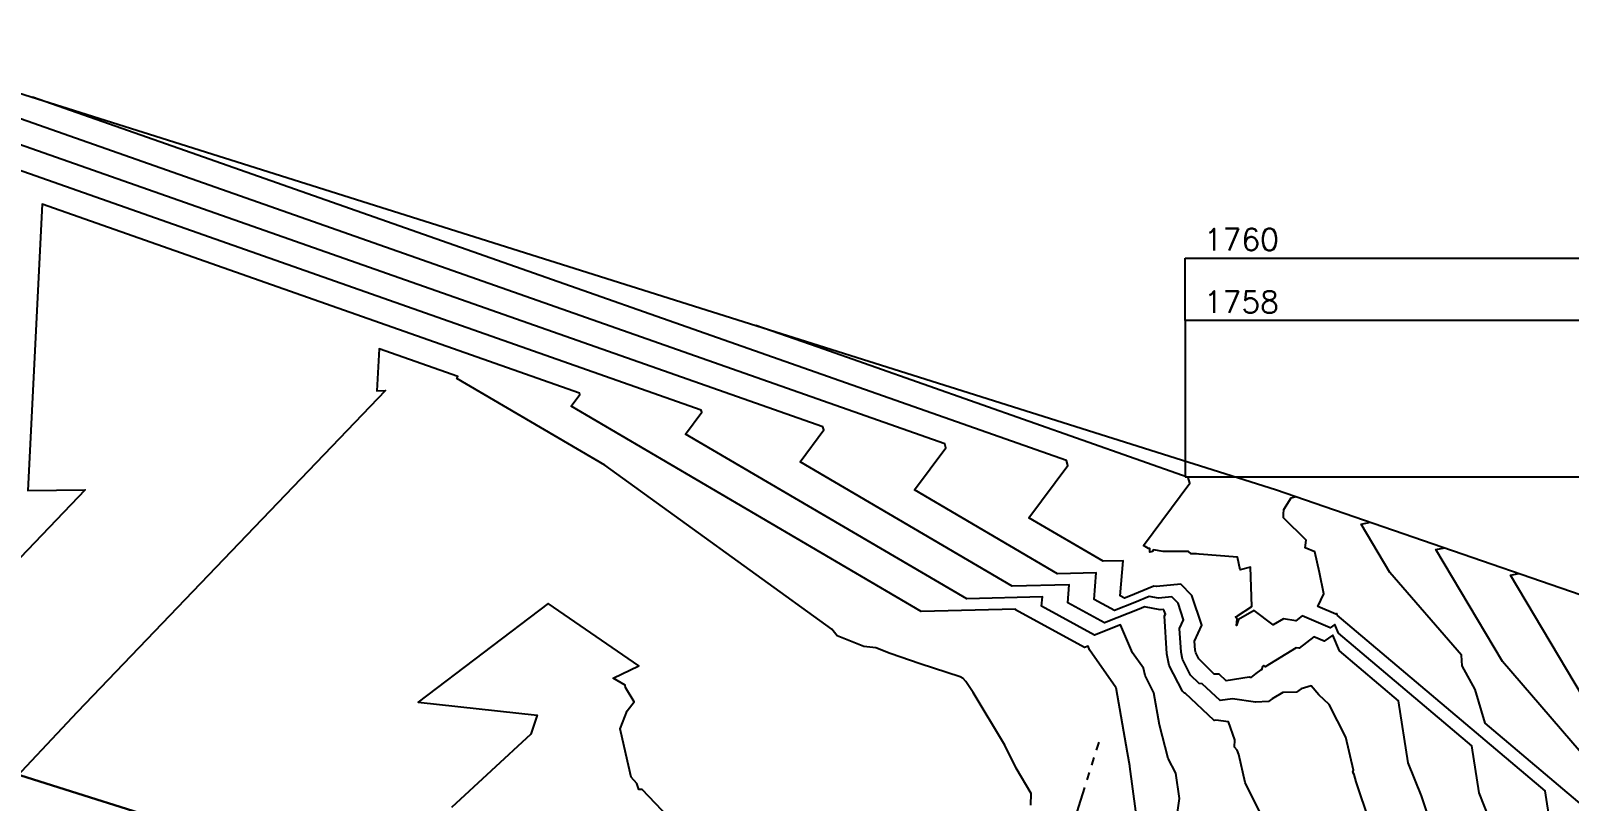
# Model space of a CAD drawing. Header units: metres. Extents: x 419533 to 423558, y 4805342 to 4807578.
# Drawn here: x 423247.59 to 423296.89, y 4807462.55 to 4807487.24 of the extents above; entities that cross this region are included whole.
import ezdxf

# ---------------------------------------------------------------- set-up
doc = ezdxf.new("R2010")
doc.units = ezdxf.units.M
doc.linetypes.add('PHANTOM', pattern=[2.5, 1.25, -0.25, 0.25, -0.25, 0.25, -0.25])
for name, color, linetype in [('C-ROAD-PROF-TEXT', 11, 'Continuous'), ('C-ROAD-PROF-TTLB', 5, 'Continuous'), ('C-TINN-BNDY', 110, 'Continuous'), ('C-TOPO-MAJR', 9, 'Continuous'), ('C-TOPO-MINR', 8, 'Continuous'), ('LS', 7, 'Continuous')]:
    doc.layers.add(name, color=color, linetype=linetype)
doc.styles.get("Standard").update_dxf_attribs({"font": 'simplex.shx'})

# ---------------------------------------------------------------- blocks, each defined once
blk = doc.blocks.new('Susp A +0 +0')
at = {"linetype": 'PHANTOM', "flags": 128}
for points in [[(0, -11.38231219537556), (0, 11.38231219444424)], [(-11.38231219508452, 0), (11.38231219508452, 0)]]:
    blk.add_lwpolyline(points, dxfattribs=at)
at = {"flags": 128}
blk.add_lwpolyline([(-3.399999999965075, -3.400000000372529), (-3.399999999965075, 3.399999999441206), (3.400000000023283, 3.399999999441206), (3.400000000023283, -3.400000000372529)], close=True, dxfattribs=at)
at = {"layer": 'LS', "insert": (-3.273187459330074, -0.3826382020488381), "char_height": 0.5157699281218149, "width": 9.13591657892082, "attachment_point": 1}
blk.add_mtext('Susp A\\PBase +0 Leg +0', dxfattribs=at)
blk = doc.blocks.new('tower_bases_layout_1')
at = {"color": 31, "lineweight": 30, "true_color": 0xffbd7a, "elevation": 1718.013}
blk.add_lwpolyline([(423449.834, 4807399.592), (423130.593, 4807500.114), (421950.92, 4806612.998), (421795.045, 4806430.988), (421305.015, 4806147.038), (421305.015, 4806147.038), (420630.083, 4805770.97), (419765.157, 4805549.54), (419617.356, 4805580.088)], dxfattribs=at)
at = {"rotation": 342.52192671}
blk.add_blockref('Susp A +0 +0', (423278.41, 4807453.58, 1759.16), dxfattribs=at)
blk = doc.blocks.new('leg_extensions_profiles_1')
at = {"layer": 'C-TINN-BNDY', "color": 110, "linetype": 'Continuous', "lineweight": -3, "flags": 128}
blk.add_lwpolyline([(423220.106, 4807493.809), (423287.479, 4807472.539), (423346.75, 4807452.112), (423354.485, 4807447.326), (423385.794, 4807433.173), (423392.335, 4807431.048), (423478.812, 4807419.661), (423490.286, 4807398.361), (423486.816, 4807381.936), (423448.832, 4807381.034), (423447.639, 4807381.11), (423434.405, 4807383.107), (423371.514, 4807410.312), (423322.65, 4807423.992), (423315.63, 4807426.111), (423282.366, 4807436.107), (423260.757, 4807442.208), (423234.184, 4807452.05), (423222.298, 4807455.787)], dxfattribs=at)
at = {"layer": 'C-TOPO-MAJR', "color": 9, "linetype": 'Continuous', "lineweight": -3, "flags": 128}
for points, elevation in [([(423286.9748195489, 4807462.201812031), (423286.5074026845, 4807463.14402349), (423286.3110436893, 4807464.042279126), (423286.2538085106, 4807464.183148935), (423286.1641223404, 4807464.282930851), (423286.1750823045, 4807464.509777778), (423285.9773059274, 4807465.087304016), (423285.5716621864, 4807465.146335126), (423285.5114394047, 4807465.137158044), (423284.5843923623, 4807466.006661034), (423284.5632292576, 4807466.00717249), (423284.4959907975, 4807466.073190184), (423284.0762088025, 4807466.901910951), (423284.0010862423, 4807467.26687269), (423283.9257773519, 4807468.487637979), (423283.95112247, 4807468.544138594), (423283.9163137713, 4807468.650766589), (423283.8767734169, 4807468.690575527), (423283.7896307288, 4807468.682441398), (423283.279775742, 4807468.774271894), (423283.1698790698, 4807468.728148837), (423282.0031970109, 4807468.260625), (423280.8270679835, 4807468.904551217), (423280.8719177473, 4807469.482159087), (423279.041346473, 4807469.434812759), (423272.2438825036, 4807473.419678406), (423273.0117405808, 4807474.447109307), (423272.9798792453, 4807474.54315849), (423226.3636975343, 4807490.93892548)], 1755), ([(423305.0829908257, 4807429.280429524), (423304.5306391768, 4807429.536558718), (423305.3793219784, 4807430.467289114), (423302.6674547409, 4807439.472725051), (423301.729599177, 4807442.45745338), (423301.7737760307, 4807444.060219636), (423300.0898968903, 4807451.022102228), (423299.4017641591, 4807452.84981336), (423299.5110849767, 4807453.640625314), (423296.2551664574, 4807453.597677489), (423297.4816052134, 4807456.270510011), (423298.8937216714, 4807459.170734419), (423298.9024468326, 4807459.923166855), (423298.6854041812, 4807460.571794425), (423298.5651728248, 4807460.870337307), (423298.4793336016, 4807461.430924145), (423294.1947488585, 4807465.052136987), (423293.8846251944, 4807466.127682737), (423293.4607328326, 4807466.887286481), (423293.4384620547, 4807467.225462571), (423291.1483183967, 4807469.882843782), (423290.2266162733, 4807471.427910767), (423290.5267066421, 4807471.488646478)], 1750)]:
    blk.add_lwpolyline(points, dxfattribs=dict(at, elevation=elevation))
at = {"layer": 'C-TOPO-MINR', "color": 8, "linetype": 'Continuous', "lineweight": -3, "flags": 128}
for points, elevation in [([(423290.9311044494, 4807460.592095966), (423290.0696811594, 4807463.166442029), (423289.9973762376, 4807463.400787129), (423289.9663747495, 4807463.454326653), (423289.9605, 4807463.482386525), (423289.9756343284, 4807463.545119403), (423289.732575188, 4807464.604368421), (423289.197014151, 4807465.648188679), (423288.8732916667, 4807465.954436111), (423288.6208189655, 4807466.241487069), (423288.2989335664, 4807466.144884615), (423288.1495843544, 4807466.045042412), (423287.7169643147, 4807466.026982969), (423287.3762588055, 4807465.827182236), (423287.2612666666, 4807465.739686112), (423286.838535986, 4807465.72664131), (423286.1034722222, 4807465.833611111), (423285.7049192062, 4807465.772877392), (423285.1284950997, 4807466.31352146), (423285.0401475359, 4807466.315656582), (423284.7594536469, 4807466.59125426), (423284.4999549642, 4807467.103548618), (423284.4535160849, 4807467.329158795), (423284.4069620209, 4807468.083805226), (423284.533283705, 4807468.36540789), (423284.3597949317, 4807468.896848616), (423284.162723285, 4807469.095258905), (423283.7283985725, 4807469.054717882), (423283.4300139245, 4807469.108460242), (423282.9745302325, 4807468.917296124), (423282.3236227355, 4807468.656458333), (423281.6674446486, 4807469.015713368), (423281.733733114, 4807469.869424424), (423280.4984695712, 4807469.837475277), (423275.9115629902, 4807472.526449656), (423276.9214948622, 4807473.877786894), (423276.8795889695, 4807474.0041164), (423231.8808, 4807489.831016666)], 1754), ([(423284.2569856169, 4807461.598951551), (423284.4049417989, 4807462.634851852), (423284.2835078567, 4807463.447770584), (423284.0459816023, 4807463.919763205), (423283.765082094, 4807464.995172516), (423283.5828796948, 4807466.019744718), (423283.3007381371, 4807466.57460164), (423283.2482354312, 4807466.815421329), (423282.9034127499, 4807467.308248514), (423282.5191688453, 4807468.199960784), (423281.6827712862, 4807467.864791667), (423279.9866913183, 4807468.793389068), (423280.0101023805, 4807469.094893749), (423277.5842233748, 4807469.032150242), (423268.576202017, 4807474.312907156), (423269.1019862993, 4807475.01643172), (423269.080169521, 4807475.08220058), (423237.1601358904, 4807486.309062465)], 1756), ([(423292.9239400452, 4807460.424863688), (423292.1546260163, 4807462.723943089), (423291.7284624553, 4807463.782137068), (423291.4242028169, 4807465.76915352), (423289.5349869957, 4807467.365866622), (423289.3236690738, 4807467.868118682), (423289.0409360942, 4807467.672227776), (423288.7086743886, 4807467.813131703), (423288.2345739733, 4807467.450972785), (423288.1460073821, 4807467.464751277), (423287.1498472401, 4807466.85716303), (423287.1043176044, 4807466.891851179), (423287.0669963571, 4807466.869854281), (423287.0312039135, 4807466.762276004), (423287.0067900553, 4807466.757513812), (423286.8513880597, 4807466.635373134), (423286.6946, 4807466.516075), (423286.6729420714, 4807466.515406671), (423286.635282258, 4807466.520887097), (423285.8983990078, 4807466.40859674), (423285.6725978371, 4807466.620381886), (423285.5170658141, 4807466.624140674), (423285.0229164963, 4807467.109318336), (423284.9237011259, 4807467.305186285), (423284.9059459274, 4807467.3914449), (423284.8881466899, 4807467.679972474), (423285.1154449399, 4807468.186677187), (423284.803276092, 4807469.142930643), (423284.4486731531, 4807469.499942282), (423283.6671664162, 4807469.426994365), (423283.580252107, 4807469.44264859), (423282.7791813954, 4807469.106443411), (423282.6440484602, 4807469.052291667), (423282.5078213137, 4807469.126875517), (423282.5955484807, 4807470.256689763), (423281.9555926694, 4807470.240137794), (423279.5792434769, 4807471.633220906), (423280.8312491437, 4807473.308464482), (423280.7792986938, 4807473.46507431), (423252.3363555555, 4807483.46897963), (423247.6487130076, 4807485.113624915)], 1753), ([(423283.0074376811, 4807462.231834782), (423282.8177772512, 4807463.65772038), (423282.809694864, 4807463.677120846), (423282.7403913043, 4807464.102913043), (423282.3710252348, 4807466.179955986), (423282.3657644991, 4807466.190301699), (423282.3647855478, 4807466.194791959), (423281.5252387899, 4807467.394688277), (423281.4739618737, 4807467.513686274), (423281.3623455616, 4807467.468958333), (423279.1463146532, 4807468.682226918), (423279.1482870138, 4807468.707628411), (423276.1271002766, 4807468.629487724), (423264.9085215303, 4807475.206135905), (423265.1922320179, 4807475.585754132), (423265.1804597968, 4807475.62124267), (423247.9565742466, 4807481.679199452), (423247.5029192042, 4807472.502409663), (423249.3363947464, 4807472.531761035), (423243.3059268831, 4807466.236648598)], 1757), ([(423294.3315520712, 4807462.006560201), (423294.0073659118, 4807462.811537147), (423293.7759130785, 4807464.323077062), (423289.4983081027, 4807467.938390797), (423289.3826957614, 4807468.213173627), (423289.2280121385, 4807468.106001428), (423288.3354440155, 4807468.484517375), (423288.1341286492, 4807468.330735279), (423287.7326059057, 4807468.393201022), (423287.4104377407, 4807468.196700899), (423286.7957876588, 4807468.664990925), (423286.2919508197, 4807468.368032786), (423286.2303779527, 4807468.182968504), (423286.2568965517, 4807468.379708463), (423286.2018, 4807468.457133333), (423286.2475562701, 4807468.463353697), (423286.2631428571, 4807468.486642857), (423286.7272109375, 4807468.787703125), (423286.675046729, 4807470.047588785), (423286.3536778917, 4807469.962363104), (423286.2682444822, 4807470.369670629), (423285.0345296167, 4807470.463979094), (423284.9458265896, 4807470.478710983), (423284.7750588235, 4807470.48105147), (423284.6955406977, 4807470.550790697), (423283.8850154639, 4807470.546582474), (423283.5669186992, 4807470.602268293), (423283.5355542169, 4807470.549543675), (423283.4487527675, 4807470.533055351), (423283.4573638475, 4807470.6439551), (423283.4127157676, 4807470.642800312), (423283.2469239635, 4807470.739992157), (423284.7410034252, 4807472.73914207), (423284.679008418, 4807472.92603222), (423272.7919111111, 4807477.106942592), (423270.8328148658, 4807477.794285616)], 1752), ([(423279.6368855292, 4807462.417082074), (423279.646916914, 4807462.791041544), (423279.1744734849, 4807463.606712122), (423278.8076151079, 4807464.343107914), (423277.7901065089, 4807466.030035503), (423277.5602310757, 4807466.388613546), (423277.476256293, 4807466.483652174), (423277.37528, 4807466.531257143), (423276.0982, 4807466.9514), (423275.1310363636, 4807467.284375207), (423274.6689438202, 4807467.462825842), (423274.2935549598, 4807467.508837801), (423273.4342118888, 4807467.852954937), (423273.2639635514, 4807468.063606542), (423265.9906652268, 4807473.314883369), (423261.2408410437, 4807476.099364654), (423261.2824777364, 4807476.155076545), (423261.2807500726, 4807476.16028476), (423258.7530126027, 4807477.049336438), (423258.6864352415, 4807475.702572066), (423258.955511857, 4807475.706879606), (423249.0815335644, 4807465.399585881), (423244.1771394651, 4807460.192170851)], 1758), ([(423297.9413467193, 4807452.54094801), (423293.8926552467, 4807452.48754296), (423294.2836452588, 4807453.339644881), (423296.8934855996, 4807458.699771246), (423296.9096112368, 4807460.090399132), (423296.5084781262, 4807461.289177313), (423296.2862693683, 4807461.840937227), (423296.1276233401, 4807462.877000604), (423289.4616292097, 4807468.510914971), (423289.441722449, 4807468.558228571), (423289.4150881828, 4807468.53977508), (423288.8370808511, 4807468.784893617), (423289.0319630607, 4807469.195277045), (423288.893368171, 4807469.879334917), (423288.73825, 4807470.5375), (423288.4270185185, 4807470.666740741), (423288.465528, 4807470.916184), (423287.7329762846, 4807471.629090909), (423287.7357937131, 4807471.751984282), (423287.7527543859, 4807471.896666666), (423287.9827251908, 4807472.274221374), (423288.149400369, 4807472.307954998)], 1751), ([(423307.3949174312, 4807428.585683903), (423306.9636424261, 4807428.785669039), (423307.6262921717, 4807429.512381373), (423304.324503847, 4807440.47679837), (423303.6077884774, 4807442.757747325), (423303.6415487186, 4807443.982591804), (423301.5187021276, 4807452.759355155), (423300.9981205849, 4807454.14204288), (423301.0808232341, 4807454.740302618), (423298.6176776682, 4807454.707812018), (423300.6795651681, 4807459.201375142), (423300.8939577431, 4807459.641697592), (423300.8952824284, 4807459.755934577), (423300.8623302361, 4807459.854411537), (423300.8440762812, 4807459.899737385), (423300.8310438631, 4807459.984847686), (423300.1805428716, 4807460.534633181), (423300.1334587869, 4807460.697926386), (423300.0691019313, 4807460.813252145), (423300.0657207021, 4807460.86459525), (423294.7542793422, 4807467.027756424), (423292.6166113569, 4807470.611170354), (423292.9040129151, 4807470.669337959)], 1749), ([(423309.7068440367, 4807427.890938281), (423309.3966456754, 4807428.034779359), (423309.8732623649, 4807428.557473633), (423305.9815529531, 4807441.48087169), (423305.4859777778, 4807443.05804127), (423305.5093214065, 4807443.904963971), (423302.947507365, 4807454.496608082), (423302.5944770108, 4807455.4342724), (423302.6505614916, 4807455.839979921), (423300.9801888789, 4807455.817946547), (423302.5715443989, 4807459.286058402), (423298.3602402877, 4807464.172669064), (423295.0066064405, 4807469.794429941), (423295.2813191882, 4807469.85002944)], 1748), ([(423268.0346615384, 4807462.030253846), (423267.1877962963, 4807462.920511111), (423267.0761437216, 4807462.92157186), (423267.0134092827, 4807463.119981715), (423266.832618683, 4807463.316549771), (423266.6588726043, 4807464.070110485), (423266.4827368421, 4807464.866980609), (423266.7028131868, 4807465.44429304), (423266.9250937499, 4807465.729082031), (423266.6499738806, 4807466.196895522), (423266.6428577406, 4807466.262995816), (423266.2534448336, 4807466.48884063), (423267.0764133858, 4807466.884486221), (423264.1692860986, 4807468.882686098), (423260.0105095168, 4807465.725426061), (423263.820198309, 4807465.302873943), (423263.6154192037, 4807464.696086652), (423261.0708315613, 4807462.346029659)], 1759)]:
    blk.add_lwpolyline(points, dxfattribs=dict(at, elevation=elevation))

msp = doc.modelspace()

# ---------------------------------------------------------------- linework, layer by layer
at = {"layer": 'C-ROAD-PROF-TTLB', "color": 5, "linetype": 'Continuous', "lineweight": -3}
for p, q in [((423284.5902400636, 4807477.948676288), (423284.5902400636, 4807479.948676288)), ((423284.5902400636, 4807479.948676288), (423344.5902400636, 4807479.948676288))]:
    msp.add_line(p, q, dxfattribs=at)
msp.add_3dface([(423284.5902400636, 4807472.948676288), (423344.5902400636, 4807472.948676288), (423344.5902400636, 4807477.948676288), (423284.5902400636, 4807477.948676288)], dxfattribs=at)
at = {"layer": 'C-TOPO-MAJR', "color": 9, "linetype": 'Continuous', "lineweight": -3, "flags": 128}
for points, elevation in [([(423286.9748195489, 4807462.201812031), (423286.5074026845, 4807463.14402349), (423286.3110436893, 4807464.042279126), (423286.2538085106, 4807464.183148935), (423286.1641223404, 4807464.282930851), (423286.1750823045, 4807464.509777778), (423285.9773059274, 4807465.087304016), (423285.5716621864, 4807465.146335126), (423285.5114394047, 4807465.137158044), (423284.5843923623, 4807466.006661034), (423284.5632292576, 4807466.00717249), (423284.4959907975, 4807466.073190184), (423284.0762088025, 4807466.901910951), (423284.0010862423, 4807467.26687269), (423283.9257773519, 4807468.487637979), (423283.95112247, 4807468.544138594), (423283.9163137713, 4807468.650766589), (423283.8767734169, 4807468.690575527), (423283.7896307288, 4807468.682441398), (423283.279775742, 4807468.774271894), (423283.1698790698, 4807468.728148837), (423282.0031970109, 4807468.260625), (423280.8270679835, 4807468.904551217), (423280.8719177473, 4807469.482159087), (423279.041346473, 4807469.434812759), (423272.2438825036, 4807473.419678406), (423273.0117405808, 4807474.447109307), (423272.9798792453, 4807474.54315849), (423226.3636975343, 4807490.93892548)], 1755), ([(423305.0829908257, 4807429.280429524), (423304.5306391768, 4807429.536558718), (423305.3793219784, 4807430.467289114), (423302.6674547409, 4807439.472725051), (423301.729599177, 4807442.45745338), (423301.7737760307, 4807444.060219636), (423300.0898968903, 4807451.022102228), (423299.4017641591, 4807452.84981336), (423299.5110849767, 4807453.640625314), (423296.2551664574, 4807453.597677489), (423297.4816052134, 4807456.270510011), (423298.8937216714, 4807459.170734419), (423298.9024468326, 4807459.923166855), (423298.6854041812, 4807460.571794425), (423298.5651728248, 4807460.870337307), (423298.4793336016, 4807461.430924145), (423294.1947488585, 4807465.052136987), (423293.8846251944, 4807466.127682737), (423293.4607328326, 4807466.887286481), (423293.4384620547, 4807467.225462571), (423291.1483183967, 4807469.882843782), (423290.2266162733, 4807471.427910767), (423290.5267066421, 4807471.488646478)], 1750)]:
    msp.add_lwpolyline(points, dxfattribs=dict(at, elevation=elevation))
at = {"layer": 'C-TOPO-MINR', "color": 8, "linetype": 'Continuous', "lineweight": -3, "flags": 128}
for points, elevation in [([(423290.9311044494, 4807460.592095966), (423290.0696811594, 4807463.166442029), (423289.9973762376, 4807463.400787129), (423289.9663747495, 4807463.454326653), (423289.9605, 4807463.482386525), (423289.9756343284, 4807463.545119403), (423289.732575188, 4807464.604368421), (423289.197014151, 4807465.648188679), (423288.8732916667, 4807465.954436111), (423288.6208189655, 4807466.241487069), (423288.2989335664, 4807466.144884615), (423288.1495843544, 4807466.045042412), (423287.7169643147, 4807466.026982969), (423287.3762588055, 4807465.827182236), (423287.2612666666, 4807465.739686112), (423286.838535986, 4807465.72664131), (423286.1034722222, 4807465.833611111), (423285.7049192062, 4807465.772877392), (423285.1284950997, 4807466.31352146), (423285.0401475359, 4807466.315656582), (423284.7594536469, 4807466.59125426), (423284.4999549642, 4807467.103548618), (423284.4535160849, 4807467.329158795), (423284.4069620209, 4807468.083805226), (423284.533283705, 4807468.36540789), (423284.3597949317, 4807468.896848616), (423284.162723285, 4807469.095258905), (423283.7283985725, 4807469.054717882), (423283.4300139245, 4807469.108460242), (423282.9745302325, 4807468.917296124), (423282.3236227355, 4807468.656458333), (423281.6674446486, 4807469.015713368), (423281.733733114, 4807469.869424424), (423280.4984695712, 4807469.837475277), (423275.9115629902, 4807472.526449656), (423276.9214948622, 4807473.877786894), (423276.8795889695, 4807474.0041164), (423231.8808, 4807489.831016666)], 1754), ([(423284.2569856169, 4807461.598951551), (423284.4049417989, 4807462.634851852), (423284.2835078567, 4807463.447770584), (423284.0459816023, 4807463.919763205), (423283.765082094, 4807464.995172516), (423283.5828796948, 4807466.019744718), (423283.3007381371, 4807466.57460164), (423283.2482354312, 4807466.815421329), (423282.9034127499, 4807467.308248514), (423282.5191688453, 4807468.199960784), (423281.6827712862, 4807467.864791667), (423279.9866913183, 4807468.793389068), (423280.0101023805, 4807469.094893749), (423277.5842233748, 4807469.032150242), (423268.576202017, 4807474.312907156), (423269.1019862993, 4807475.01643172), (423269.080169521, 4807475.08220058), (423237.1601358904, 4807486.309062465)], 1756), ([(423292.9239400452, 4807460.424863688), (423292.1546260163, 4807462.723943089), (423291.7284624553, 4807463.782137068), (423291.4242028169, 4807465.76915352), (423289.5349869957, 4807467.365866622), (423289.3236690738, 4807467.868118682), (423289.0409360942, 4807467.672227776), (423288.7086743886, 4807467.813131703), (423288.2345739733, 4807467.450972785), (423288.1460073821, 4807467.464751277), (423287.1498472401, 4807466.85716303), (423287.1043176044, 4807466.891851179), (423287.0669963571, 4807466.869854281), (423287.0312039135, 4807466.762276004), (423287.0067900553, 4807466.757513812), (423286.8513880597, 4807466.635373134), (423286.6946, 4807466.516075), (423286.6729420714, 4807466.515406671), (423286.635282258, 4807466.520887097), (423285.8983990078, 4807466.40859674), (423285.6725978371, 4807466.620381886), (423285.5170658141, 4807466.624140674), (423285.0229164963, 4807467.109318336), (423284.9237011259, 4807467.305186285), (423284.9059459274, 4807467.3914449), (423284.8881466899, 4807467.679972474), (423285.1154449399, 4807468.186677187), (423284.803276092, 4807469.142930643), (423284.4486731531, 4807469.499942282), (423283.6671664162, 4807469.426994365), (423283.580252107, 4807469.44264859), (423282.7791813954, 4807469.106443411), (423282.6440484602, 4807469.052291667), (423282.5078213137, 4807469.126875517), (423282.5955484807, 4807470.256689763), (423281.9555926694, 4807470.240137794), (423279.5792434769, 4807471.633220906), (423280.8312491437, 4807473.308464482), (423280.7792986938, 4807473.46507431), (423252.3363555555, 4807483.46897963), (423247.6487130076, 4807485.113624915)], 1753), ([(423283.0074376811, 4807462.231834782), (423282.8177772512, 4807463.65772038), (423282.809694864, 4807463.677120846), (423282.7403913043, 4807464.102913043), (423282.3710252348, 4807466.179955986), (423282.3657644991, 4807466.190301699), (423282.3647855478, 4807466.194791959), (423281.5252387899, 4807467.394688277), (423281.4739618737, 4807467.513686274), (423281.3623455616, 4807467.468958333), (423279.1463146532, 4807468.682226918), (423279.1482870138, 4807468.707628411), (423276.1271002766, 4807468.629487724), (423264.9085215303, 4807475.206135905), (423265.1922320179, 4807475.585754132), (423265.1804597968, 4807475.62124267), (423247.9565742466, 4807481.679199452), (423247.5029192042, 4807472.502409663), (423249.3363947464, 4807472.531761035), (423243.3059268831, 4807466.236648598)], 1757), ([(423294.3315520712, 4807462.006560201), (423294.0073659118, 4807462.811537147), (423293.7759130785, 4807464.323077062), (423289.4983081027, 4807467.938390797), (423289.3826957614, 4807468.213173627), (423289.2280121385, 4807468.106001428), (423288.3354440155, 4807468.484517375), (423288.1341286492, 4807468.330735279), (423287.7326059057, 4807468.393201022), (423287.4104377407, 4807468.196700899), (423286.7957876588, 4807468.664990925), (423286.2919508197, 4807468.368032786), (423286.2303779527, 4807468.182968504), (423286.2568965517, 4807468.379708463), (423286.2018, 4807468.457133333), (423286.2475562701, 4807468.463353697), (423286.2631428571, 4807468.486642857), (423286.7272109375, 4807468.787703125), (423286.675046729, 4807470.047588785), (423286.3536778917, 4807469.962363104), (423286.2682444822, 4807470.369670629), (423285.0345296167, 4807470.463979094), (423284.9458265896, 4807470.478710983), (423284.7750588235, 4807470.48105147), (423284.6955406977, 4807470.550790697), (423283.8850154639, 4807470.546582474), (423283.5669186992, 4807470.602268293), (423283.5355542169, 4807470.549543675), (423283.4487527675, 4807470.533055351), (423283.4573638475, 4807470.6439551), (423283.4127157676, 4807470.642800312), (423283.2469239635, 4807470.739992157), (423284.7410034252, 4807472.73914207), (423284.679008418, 4807472.92603222), (423272.7919111111, 4807477.106942592), (423270.8328148658, 4807477.794285616)], 1752), ([(423279.6368855292, 4807462.417082074), (423279.646916914, 4807462.791041544), (423279.1744734849, 4807463.606712122), (423278.8076151079, 4807464.343107914), (423277.7901065089, 4807466.030035503), (423277.5602310757, 4807466.388613546), (423277.476256293, 4807466.483652174), (423277.37528, 4807466.531257143), (423276.0982, 4807466.9514), (423275.1310363636, 4807467.284375207), (423274.6689438202, 4807467.462825842), (423274.2935549598, 4807467.508837801), (423273.4342118888, 4807467.852954937), (423273.2639635514, 4807468.063606542), (423265.9906652268, 4807473.314883369), (423261.2408410437, 4807476.099364654), (423261.2824777364, 4807476.155076545), (423261.2807500726, 4807476.16028476), (423258.7530126027, 4807477.049336438), (423258.6864352415, 4807475.702572066), (423258.955511857, 4807475.706879606), (423249.0815335644, 4807465.399585881), (423244.1771394651, 4807460.192170851)], 1758), ([(423297.9413467193, 4807452.54094801), (423293.8926552467, 4807452.48754296), (423294.2836452588, 4807453.339644881), (423296.8934855996, 4807458.699771246), (423296.9096112368, 4807460.090399132), (423296.5084781262, 4807461.289177313), (423296.2862693683, 4807461.840937227), (423296.1276233401, 4807462.877000604), (423289.4616292097, 4807468.510914971), (423289.441722449, 4807468.558228571), (423289.4150881828, 4807468.53977508), (423288.8370808511, 4807468.784893617), (423289.0319630607, 4807469.195277045), (423288.893368171, 4807469.879334917), (423288.73825, 4807470.5375), (423288.4270185185, 4807470.666740741), (423288.465528, 4807470.916184), (423287.7329762846, 4807471.629090909), (423287.7357937131, 4807471.751984282), (423287.7527543859, 4807471.896666666), (423287.9827251908, 4807472.274221374), (423288.149400369, 4807472.307954998)], 1751), ([(423307.3949174312, 4807428.585683903), (423306.9636424261, 4807428.785669039), (423307.6262921717, 4807429.512381373), (423304.324503847, 4807440.47679837), (423303.6077884774, 4807442.757747325), (423303.6415487186, 4807443.982591804), (423301.5187021276, 4807452.759355155), (423300.9981205849, 4807454.14204288), (423301.0808232341, 4807454.740302618), (423298.6176776682, 4807454.707812018), (423300.6795651681, 4807459.201375142), (423300.8939577431, 4807459.641697592), (423300.8952824284, 4807459.755934577), (423300.8623302361, 4807459.854411537), (423300.8440762812, 4807459.899737385), (423300.8310438631, 4807459.984847686), (423300.1805428716, 4807460.534633181), (423300.1334587869, 4807460.697926386), (423300.0691019313, 4807460.813252145), (423300.0657207021, 4807460.86459525), (423294.7542793422, 4807467.027756424), (423292.6166113569, 4807470.611170354), (423292.9040129151, 4807470.669337959)], 1749), ([(423309.7068440367, 4807427.890938281), (423309.3966456754, 4807428.034779359), (423309.8732623649, 4807428.557473633), (423305.9815529531, 4807441.48087169), (423305.4859777778, 4807443.05804127), (423305.5093214065, 4807443.904963971), (423302.947507365, 4807454.496608082), (423302.5944770108, 4807455.4342724), (423302.6505614916, 4807455.839979921), (423300.9801888789, 4807455.817946547), (423302.5715443989, 4807459.286058402), (423298.3602402877, 4807464.172669064), (423295.0066064405, 4807469.794429941), (423295.2813191882, 4807469.85002944)], 1748), ([(423268.0346615384, 4807462.030253846), (423267.1877962963, 4807462.920511111), (423267.0761437216, 4807462.92157186), (423267.0134092827, 4807463.119981715), (423266.832618683, 4807463.316549771), (423266.6588726043, 4807464.070110485), (423266.4827368421, 4807464.866980609), (423266.7028131868, 4807465.44429304), (423266.9250937499, 4807465.729082031), (423266.6499738806, 4807466.196895522), (423266.6428577406, 4807466.262995816), (423266.2534448336, 4807466.48884063), (423267.0764133858, 4807466.884486221), (423264.1692860986, 4807468.882686098), (423260.0105095168, 4807465.725426061), (423263.820198309, 4807465.302873943), (423263.6154192037, 4807464.696086652), (423261.0708315613, 4807462.346029659)], 1759)]:
    msp.add_lwpolyline(points, dxfattribs=dict(at, elevation=elevation))

# ---------------------------------------------------------------- block references
for name in ['leg_extensions_profiles_1', 'tower_bases_layout_1']:
    msp.add_blockref(name, (0, 0))

# ---------------------------------------------------------------- texts
at = {"layer": 'C-ROAD-PROF-TEXT', "color": 11, "linetype": 'Continuous', "lineweight": -3, "char_height": 0.7000000000000001, "attachment_point": 6}
for s, insert in [('1760', (423287.5892400636, 4807480.548676288)), ('1758', (423287.5892400636, 4807478.548676288))]:
    msp.add_mtext(s, dxfattribs=dict(at, insert=insert))

doc.saveas('drawing.dxf')
